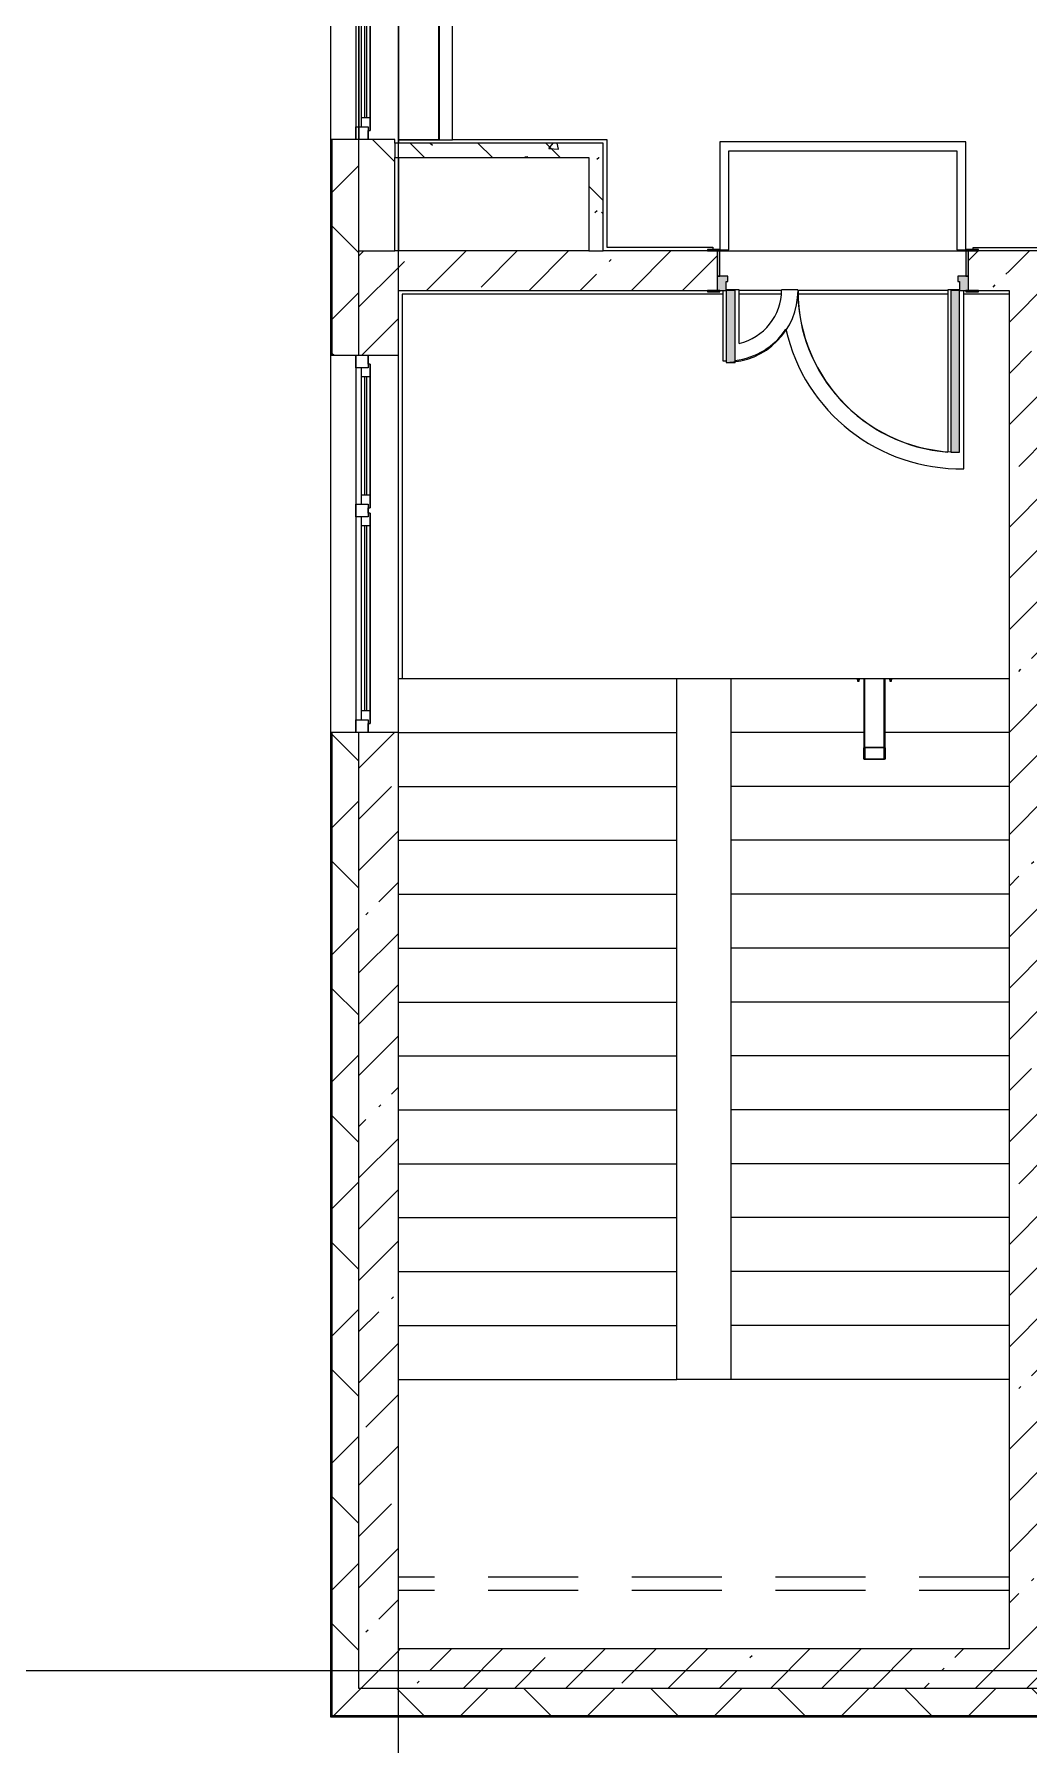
# Model space of a CAD drawing. Header units: millimetres. Extents: x 81382 to 274816, y -8553 to 29000.
# Drawn here: x 145888 to 151426, y -414 to 9106 of the extents above; entities that cross this region are included whole.
import ezdxf

# ---------------------------------------------------------------- set-up
doc = ezdxf.new("R2010")
doc.units = ezdxf.units.MM
doc.linetypes.add('200_ШТРИХ__ш1_п0_6_', pattern=[800, 500, -300])
doc.linetypes.add('Осевая', pattern=[3175, 635, -476.25, 1587.5, -476.25])
for name, color, linetype, lineweight in [('A-DETL-MBND-1', 7, '200_ШТРИХ__ш1_п0_6_', 9), ('A-GLAZ-3', 7, 'Continuous', 5), ('A-WALL', 7, 'Continuous', 9), ('A-WALL-2', 7, 'Continuous', 5), ('I-WALL-2', 7, 'Continuous', 5), ('S-STRS-2', 7, 'Continuous', 5), ('Оси', 7, 'Continuous', 9), ('Оси-2', 7, 'Осевая', 9)]:
    doc.layers.add(name, color=color, linetype=linetype, lineweight=lineweight)
for name, color, linetype, lineweight, true_color in [('A-DOOR-5', 7, 'Continuous', 5, 0xe2e2e2), ('A-DOOR-6', 7, 'Continuous', 5, 0xaaaaaa), ('A-DOOR-FRAM-4', 7, 'Continuous', 5, 0xe2e2e2), ('A-DOOR-FRAM-6', 7, 'Continuous', 5, 0xaaaaaa), ('A-FLOR-2', 7, 'Continuous', 5, 0xaaaaaa), ('I-WALL-4', 7, 'Continuous', 5, 0x787878)]:
    doc.layers.add(name, color=color, linetype=linetype, lineweight=lineweight, true_color=true_color)
pattern_1 = [(45, (147806.5, 0), (-353.5534, 353.5534), []), (135, (147806.5, 0), (-353.5534, -353.5534), [])]
pattern_2 = [(45, (147806.5, 0), (-285.123, 285.123), []), (45, (148091.6, 0), (-285.123, 285.123), [504.031, -100.806, 16.764, -84.042])]
pattern_3 = [(135, (147806.5, 0), (-377.17, -377.17), [533.4, -88.9, 17.78, -88.9]), (135, (147806.5, 376.94), (-377.17, -377.17), []), (50, (147806.5, 0), (637.645, -55.787), [66.675, -733.425]), (355, (147806.5, 0), (-123.35, 668.7), [53.34, -586.74]), (100.451, (147859.6, -4.65), (514.3, 612.91), [56.665, -623.315]), (46.184, (147806.5, 177.8), (948.78, -147.15), [100.01, -1100.14]), (96.636, (147885.6, 165.5), (830.91, 866), [85, -934.97]), (351.184, (147806.5, 177.8), (830.92, 865.99), [80.01, -880.11]), (21, (147895.4, 133.35), (530.65, -357.928), [66.675, -733.425]), (326, (147895.4, 133.35), (216.31, 644.66), [53.34, -586.74]), (71.451, (147939.6, 103.5), (746.96, 286.724), [56.665, -623.315]), (37.5, (147806.5, 0), (10.8105, 295.9426), [16.764, -562.864, 16.764, -578.866, -588.962]), (37.5, (147806.5, 0), (10.8105, 295.9426), [-1175.258, 16.764, -572.198]), (7.5, (147806.5, 0), (233.869, 350.632), [16.764, -322.834, 16.764, -549.529, -224.472]), (7.5, (147806.5, 0), (233.869, 350.632), [-905.89, 16.764, -207.708]), (327.5, (147608.24, 0), (474.568, -20.051), [16.764, -205.486, 16.764, -676.656, -920.115]), (327.5, (147608.24, 0), (474.568, -20.051), [-915.67, 16.764, -903.35]), (317.5, (147519.34, 0), (518.452, 88.993), [16.764, -272.16, 16.764, -443.738, -653.415]), (317.5, (147519.34, 0), (518.452, 88.993), [-749.427, 16.764, -636.65])]

# ---------------------------------------------------------------- blocks, each defined once
blk = doc.blocks.new('120_Окно_СКБ_2Ст - 120_Окно_СКБ_2Ст 2100х2400 _мал створка справа_-22446225-3_6_3_птичка')
at = {"layer": 'A-GLAZ-3'}
for p, q in [((-1050, -127), (-1050, -57)), ((-1050, -57), (-980, -57)), ((1050, -57), (-1050, -57)), ((-980, -57), (-980, -127)), ((150, -87), (-980, -87)), ((-980, -87), (-980, -127)), ((-930, -137), (-930, -87)), ((100, -137), (100, -87)), ((150, -127), (150, -57)), ((150, -57), (220, -57)), ((150, -127), (150, -87)), ((220, -57), (220, -127)), ((980, -87), (220, -87)), ((220, -87), (220, -127)), ((270, -137), (270, -87)), ((930, -137), (930, -87)), ((980, -127), (980, -57)), ((980, -57), (1050, -57)), ((980, -127), (980, -87)), ((1050, -57), (1050, -127)), ((-980, -127), (-1050, -127)), ((-1050, -127), (-1000, -127)), ((-980, -127), (-1000, -127)), ((-1000, -127), (-1000, -137)), ((-1000, -137), (170, -137)), ((170, -137), (-1000, -137)), ((-930, -107), (100, -107)), ((100, -117), (-930, -117)), ((220, -127), (150, -127)), ((170, -127), (150, -127)), ((170, -127), (200, -127)), ((170, -137), (170, -127)), ((220, -127), (200, -127)), ((200, -127), (200, -137)), ((200, -137), (1000, -137)), ((1000, -137), (200, -137)), ((270, -107), (930, -107)), ((930, -117), (270, -117)), ((1050, -127), (980, -127)), ((1000, -127), (980, -127)), ((1000, -127), (1050, -127)), ((1000, -137), (1000, -127))]:
    blk.add_line(p, q, dxfattribs=at)
blk = doc.blocks.new('120_Окно_СКБ_2Ст - 120_Окно_СКБ_2Ст 2300х2500 _мал створка справа_-22272277-3_6_3_птичка')
at = {"layer": 'A-GLAZ-3'}
for p, q in [((-1150, -127), (-1150, -57)), ((-1150, -57), (-1080, -57)), ((1150, -57), (-1150, -57)), ((-1080, -57), (-1080, -127)), ((250, -87), (-1080, -87)), ((-1080, -87), (-1080, -127)), ((-1030, -137), (-1030, -87)), ((200, -137), (200, -87)), ((250, -127), (250, -57)), ((250, -57), (320, -57)), ((250, -127), (250, -87)), ((320, -57), (320, -127)), ((1080, -87), (320, -87)), ((320, -87), (320, -127)), ((370, -137), (370, -87)), ((1030, -137), (1030, -87)), ((1080, -127), (1080, -57)), ((1080, -57), (1150, -57)), ((1080, -127), (1080, -87)), ((1150, -57), (1150, -127)), ((-1080, -127), (-1150, -127)), ((-1150, -127), (-1100, -127)), ((-1080, -127), (-1100, -127)), ((-1100, -127), (-1100, -137)), ((-1100, -137), (270, -137)), ((270, -137), (-1100, -137)), ((-1030, -107), (200, -107)), ((200, -117), (-1030, -117)), ((320, -127), (250, -127)), ((270, -127), (250, -127)), ((270, -127), (300, -127)), ((270, -137), (270, -127)), ((320, -127), (300, -127)), ((300, -127), (300, -137)), ((300, -137), (1100, -137)), ((1100, -137), (300, -137)), ((370, -107), (1030, -107)), ((1030, -117), (370, -117)), ((1150, -127), (1080, -127)), ((1100, -127), (1080, -127)), ((1100, -127), (1150, -127)), ((1100, -137), (1100, -127))]:
    blk.add_line(p, q, dxfattribs=at)
blk = doc.blocks.new('110_Дверь_СКБ_2Ст - Д-1 Лестничная клетка EIS60-24280000-3_6_3_птичка')
at = {"layer": 'A-DOOR-5'}
for points in [[(-637.5, 1010), (-637.5, 110), (-587.5, 110), (-587.5, 1010)], [(612.5, 510), (612.5, 110), (662.5, 110), (662.5, 510)], [(712.5, 30), (697.5, 30), (697.5, -110), (712.5, -110), (712.5, -2.9)]]:
    blk.add_hatch(color=256, dxfattribs=at).paths.add_polyline_path(points)
h = blk.add_hatch(color=256, dxfattribs=at)
h.paths.add_polyline_path([(662.5, 110), (662.5, 60), (652.5, 60), (652.5, 30), (712.5, 30), (712.5, 110)])
h.paths.add_polyline_path([(-637.5, 110), (-687.5, 110), (-687.5, 30), (-627.5, 30), (-627.5, 60), (-637.5, 60)])
at = {"layer": 'A-DOOR-FRAM-4'}
for points in [[(-742.5, 118), (-742.5, 110), (-672.5, 110), (-672.5, 118)], [(697.5, 118), (697.5, 110), (767.5, 110), (767.5, 118)], [(-672.5, 30), (-687.5, 30), (-687.5, -110), (-672.5, -110), (-672.5, -2.9)], [(-672.5, -110), (-742.5, -110), (-742.5, -118), (-672.5, -118)], [(697.5, -110), (697.5, -118), (767.5, -118), (767.5, -110)]]:
    blk.add_hatch(color=256, dxfattribs=at).paths.add_polyline_path(points)
at = {"layer": 'A-DOOR-6'}
for p, q in [((-637.5, 1010), (-637.5, 110)), ((-587.5, 1010), (-637.5, 1010)), ((-587.5, 110), (-587.5, 1010)), ((662.5, 510), (612.5, 510)), ((612.5, 510), (612.5, 110)), ((662.5, 110), (662.5, 510)), ((-637.5, 110), (-587.5, 110)), ((612.5, 110), (662.5, 110))]:
    blk.add_line(p, q, dxfattribs=at)
for centre, radius, start, end in [((-637.5, 110), 900, 0, 90), ((662.5, 110), 400, 90, 180)]:
    blk.add_arc(centre, radius, start, end, dxfattribs=at)
at = {"layer": 'A-DOOR-FRAM-6'}
for p, q in [((-672.5, 118), (-742.5, 118)), ((-742.5, 118), (-742.5, 110)), ((-742.5, 110), (-672.5, 110)), ((-637.5, 110), (-687.5, 110)), ((-687.5, 110), (-687.5, 30)), ((-672.5, 110), (-672.5, 118)), ((-637.5, 60), (-637.5, 110)), ((662.5, 110), (662.5, 60)), ((712.5, 110), (662.5, 110)), ((767.5, 118), (697.5, 118)), ((697.5, 118), (697.5, 110)), ((697.5, 110), (767.5, 110)), ((712.5, 30), (712.5, 110)), ((767.5, 110), (767.5, 118)), ((-687.5, 30), (-627.5, 30)), ((-672.5, 30), (-687.5, 30)), ((-687.5, 30), (-687.5, -110)), ((-672.5, -110), (-672.5, 30)), ((-627.5, 60), (-637.5, 60)), ((-627.5, 30), (-627.5, 60)), ((662.5, 60), (652.5, 60)), ((652.5, 60), (652.5, 30)), ((652.5, 30), (712.5, 30)), ((712.5, 30), (697.5, 30)), ((697.5, 30), (697.5, -110)), ((712.5, -110), (712.5, 30)), ((-672.5, -110), (-742.5, -110)), ((-742.5, -110), (-742.5, -118)), ((-742.5, -118), (-672.5, -118)), ((-687.5, -110), (-672.5, -110)), ((-672.5, -118), (-672.5, -110)), ((697.5, -110), (712.5, -110)), ((767.5, -110), (697.5, -110)), ((697.5, -110), (697.5, -118)), ((697.5, -118), (767.5, -118)), ((767.5, -118), (767.5, -110))]:
    blk.add_line(p, q, dxfattribs=at)
blk = doc.blocks.new('Анкер клиновой - Анкер клиновой МКТ В 10-10-16_85-V92-3_6_3_птичка')
at = {"layer": 'A-DETL-MBND-1'}
for p, q in [((74812, 5515.8), (74812, 5511.8)), ((74812, 5511.8), (74828, 5511.8)), ((74828, 5511.8), (74812, 5511.8)), ((74815, 5515.8), (74815, 5501.8)), ((74815, 5501.8), (74825, 5501.8)), ((74825, 5501.8), (74815, 5501.8)), ((74825, 5501.8), (74825, 5515.8)), ((74828, 5511.8), (74828, 5515.8))]:
    blk.add_line(p, q, dxfattribs=at)
blk = doc.blocks.new('ОМ_Труба_ГОСТ 8639-82 - ОМ_Труба_ГОСТ 8639-82-V116-3_6_3_птичка')
at = {"layer": 'A-DETL-MBND-1'}
for p, q in [((2700.7, 5520), (2700.7, 5132.9)), ((2706.7, 5069.6), (2706.7, 5520)), ((2814.7, 5069.6), (2814.7, 5520)), ((2820.7, 5132.9), (2820.7, 5520)), ((2700.7, 5074.8), (2700.7, 5132.9)), ((2706.7, 5132.9), (2706.7, 5074.8)), ((2709.7, 5138), (2811.7, 5138)), ((2811.7, 5134.6), (2709.7, 5134.6)), ((2709.7, 5073), (2811.7, 5073)), ((2811.7, 5069.6), (2709.7, 5069.6)), ((2814.7, 5074.8), (2814.7, 5132.9)), ((2820.7, 5132.9), (2820.7, 5074.8))]:
    blk.add_line(p, q, dxfattribs=at)
at = {"layer": 'A-DETL-MBND-1', "flags": 128}
for points in [[(2700.7, 5132.9), (2700.9, 5134), (2701.6, 5135.1), (2702.7, 5136.1), (2704.1, 5136.9), (2705.8, 5137.5), (2707.7, 5137.9), (2709.7, 5138)], [(2709.7, 5069.6), (2707.7, 5069.8), (2705.8, 5070.1), (2704.1, 5070.7), (2702.7, 5071.6), (2701.6, 5072.5), (2700.9, 5073.6), (2700.7, 5074.8)], [(2709.7, 5134.6), (2709, 5134.5), (2708.4, 5134.4), (2707.8, 5134.2), (2707.4, 5133.9), (2707, 5133.6), (2706.8, 5133.3), (2706.7, 5132.9)], [(2706.7, 5074.8), (2706.8, 5074.4), (2707, 5074), (2707.4, 5073.7), (2707.8, 5073.4), (2708.4, 5073.2), (2709, 5073.1), (2709.7, 5073)], [(2811.7, 5138), (2813.7, 5137.9), (2815.6, 5137.5), (2817.3, 5136.9), (2818.7, 5136.1), (2819.8, 5135.1), (2820.5, 5134), (2820.7, 5132.9)], [(2814.7, 5132.9), (2814.6, 5133.3), (2814.4, 5133.6), (2814.1, 5133.9), (2813.6, 5134.2), (2813, 5134.4), (2812.4, 5134.5), (2811.7, 5134.6)], [(2820.7, 5074.8), (2820.5, 5073.6), (2819.8, 5072.5), (2818.7, 5071.6), (2817.3, 5070.7), (2815.6, 5070.1), (2813.7, 5069.8), (2811.7, 5069.6)], [(2811.7, 5073), (2812.4, 5073.1), (2813, 5073.2), (2813.6, 5073.4), (2814.1, 5073.7), (2814.4, 5074), (2814.6, 5074.4), (2814.7, 5074.8)]]:
    blk.add_lwpolyline(points, dxfattribs=at)
blk = doc.blocks.new('Зашивка приборов отопления36 - Зашивка приборов отопления-33324807-3_6_3_птичка')
at = {"layer": 'A-WALL-2'}
for p, q in [((34187.8, 26793.4), (34187.8, 26567.4)), ((36548.8, 26793.4), (34187.8, 26793.4)), ((36548.8, 26567.4), (36548.8, 26793.4)), ((34187.8, 26567.4), (36548.8, 26567.4)), ((36545.1, 26567.4), (34187.8, 26567.4)), ((34187.8, 26567.4), (34187.8, 26492.4)), ((36545.1, 26492.4), (36545.1, 26567.4)), ((34187.8, 26492.4), (36545.1, 26492.4))]:
    blk.add_line(p, q, dxfattribs=at)
blk = doc.blocks.new('Зашивка приборов отопления37 - Зашивка приборов отопления-33325027-3_6_3_птичка')
at = {"layer": 'A-DETL-MBND-1'}
for p, q in [((121055, 18487.5), (124455, 18487.5)), ((121055, 18412.5), (124455, 18412.5))]:
    blk.add_line(p, q, dxfattribs=at)

msp = doc.modelspace()

# ---------------------------------------------------------------- hatches: boundary and pattern name
at = {"layer": 'A-WALL-2'}
h = msp.add_hatch(dxfattribs=at)
h.set_pattern_fill('FP_67', color=256, style=0, pattern_type=2)
h.set_pattern_definition(pattern_1)
h.paths.add_polyline_path([(147546.5, -100), (147696.5, -100), (147696.5, 5220), (147546.5, 5220), (147546.5, 140.2)])
h.paths.add_polyline_path([(147696.5, 7320), (147696.5, 8520), (147546.5, 8520), (147546.5, 7320)])
h.paths.add_polyline_path([(147696.5, 10820), (147696.5, 12220), (147546.5, 12220), (147546.5, 10820), (147673.5, 10820)])
h.paths.add_polyline_path([(147673.5, 13120), (147696.5, 13120), (147696.5, 15073), (147546.5, 15073), (147546.5, 13120)])
h = msp.add_hatch(dxfattribs=at)
h.set_pattern_fill('FP_67', color=256, style=0, pattern_type=2)
h.set_pattern_definition(pattern_1)
h.paths.add_polyline_path([(203316.5, -250), (203316.5, -100), (202566.5, -100), (202566.5, -250)])
h.paths.add_polyline_path([(204433.6, -250), (204433.6, -100), (204216.5, -100), (204216.5, -250), (204424.2, -250)])
h.paths.add_polyline_path([(191216.5, -250), (192116.5, -250), (192116.5, -100), (190466.5, -100), (190466.5, -250), (190716.5, -250)])
h.paths.add_polyline_path([(188946.5, -250), (189566.5, -250), (189566.5, -100), (188946.5, -100)])
h.paths.add_polyline_path([(195216.5, -250), (195966.5, -250), (195966.5, -100), (195216.5, -100)])
h.paths.add_polyline_path([(200466.5, -250), (200466.5, -100), (199716.5, -100), (199716.5, -250), (199847.5, -250)])
h.paths.add_polyline_path([(198816.5, -250), (198816.5, -100), (198066.5, -100), (198066.5, -250)])
h.paths.add_polyline_path([(184286.8, -250), (184329.5, -250), (184329.5, -100), (183776.5, -100), (183776.5, -250)])
h.paths.add_polyline_path([(185229.5, -250), (186846.5, -250), (186846.5, -100), (185229.5, -100)])
h.paths.add_polyline_path([(181540.8, -250), (181676.5, -250), (181676.5, -100), (180816.5, -100), (180816.5, -250), (181083.2, -250)])
h.paths.add_polyline_path([(178689.3, -250), (179916.5, -250), (179916.5, -100), (178689.3, -100)])
h.paths.add_polyline_path([(177616.2, -250), (177789.3, -250), (177789.3, -100), (177016.2, -100), (177016.2, -250)])
h.paths.add_polyline_path([(169416.5, -250), (170516.5, -250), (170516.5, -100), (169416.5, -100)])
h.paths.add_polyline_path([(173302.9, -250), (174216.2, -250), (174216.2, -100), (172616.5, -100), (172616.5, -250)])
h.paths.add_polyline_path([(162666.5, -250), (163416.5, -250), (163416.5, -100), (162666.5, -100)])
h.paths.add_polyline_path([(164316.5, -250), (165066.5, -250), (165064.9, -100), (164316.5, -100)])
h.paths.add_polyline_path([(168516.5, -250), (168516.5, -100), (167166.5, -100), (167166.5, -250), (167810.9, -250)])
h.paths.add_polyline_path([(151334.9, -250), (151536.5, -250), (151536.5, -100), (147546.5, -100), (147546.5, -250), (150419.5, -250)])
h.paths.add_polyline_path([(158166.2, -250), (158916.5, -250), (158916.5, -100), (158166.2, -100)])
h.paths.add_polyline_path([(154636.5, -250), (156066.2, -250), (156066.2, -100), (154636.5, -100)])
h.paths.add_polyline_path([(160566.5, -250), (160566.5, -100), (159816.5, -100), (159816.5, -250), (160488.2, -250)])
at = {"layer": 'I-WALL-2'}
h = msp.add_hatch(dxfattribs=at)
h.set_pattern_fill('FP_66', color=256, style=0, pattern_type=2)
h.set_pattern_definition([(135, (147806.5, 0), (-353.553, -353.553), [])])
h.paths.add_polyline_path([(147896.5, 7900), (147896.5, 8520), (147696.5, 8520), (147696.5, 7900)])
h.paths.add_polyline_path([(147896.5, 10820), (147896.5, 10900), (147696.5, 10900), (147696.5, 10820)])
h.paths.add_polyline_path([(147696.5, 11400), (147896.5, 11400), (147896.5, 12220), (147696.5, 12220), (147696.5, 11619.2)])
h.paths.add_polyline_path([(147696.5, 13120), (147896.5, 13120), (147896.5, 14680), (147696.5, 14680), (147696.5, 13259)])
h = msp.add_hatch(dxfattribs=at)
h.set_pattern_fill('FP_63', color=256, style=0, pattern_type=2)
h.set_pattern_definition(pattern_2)
h.paths.add_polyline_path([(147696.5, -100), (147916.5, -100), (147916.5, 5220), (147696.5, 5220), (147696.5, 140.2)])
h.paths.add_polyline_path([(147696.5, 7320), (147916.5, 7320), (147916.5, 7900), (147696.5, 7900), (147696.5, 7792.9)])
h = msp.add_hatch(dxfattribs=at)
h.set_pattern_fill('FP_63', color=256, style=0, pattern_type=2)
h.set_pattern_definition(pattern_2)
h.paths.add_polyline_path([(147916.5, 7680), (149691.5, 7680), (149691.5, 7900), (147916.5, 7900), (147916.5, 7792.9)])
h.paths.add_polyline_path([(151316.5, 7680), (151316.5, 7900), (151091.5, 7900), (151091.5, 7680), (151146.5, 7680)])
h = msp.add_hatch(dxfattribs=at)
h.set_pattern_fill('FP_63', color=256, style=0, pattern_type=2)
h.set_pattern_definition(pattern_2)
h.paths.add_polyline_path([(151316.5, -100), (151536.5, -100), (151536.5, 7900), (151316.5, 7900), (151316.5, 120)])
h = msp.add_hatch(dxfattribs=at)
h.set_pattern_fill('FP_63', color=256, style=0, pattern_type=2)
h.set_pattern_definition(pattern_2)
h.paths.add_polyline_path([(147916.5, -100), (151316.5, -100), (151316.5, 120), (147916.5, 120)])
at = {"layer": 'I-WALL-4'}
h = msp.add_hatch(dxfattribs=at)
h.set_pattern_fill('FP_71', color=256, style=0, pattern_type=2)
h.set_pattern_definition(pattern_3)
h.paths.add_polyline_path([(148976.5, 8420), (149056.5, 8420), (149056.5, 8500), (147896.5, 8500), (147896.5, 8420), (148588.9, 8420)])
h = msp.add_hatch(dxfattribs=at)
h.set_pattern_fill('FP_71', color=256, style=0, pattern_type=2)
h.set_pattern_definition(pattern_3)
h.paths.add_polyline_path([(149056.5, 7900), (149056.5, 8420), (148976.5, 8420), (148976.5, 7900)])

# ---------------------------------------------------------------- linework, layer by layer
at = {"layer": 'A-FLOR-2'}
for p, q in [((147917.5, 10880), (147917.5, 8521)), ((148141.5, 8521), (148141.5, 10880)), ((147917.5, 8521), (148141.5, 8521)), ((148217.5, 8521), (149076.5, 8521)), ((149076.5, 8521), (149076.5, 7921)), ((149706.3, 8506.5), (149706.3, 7908)), ((151076.2, 8506.5), (149706.3, 8506.5)), ((151076.2, 7906.5), (151076.2, 8506.5)), ((149756.3, 7906.5), (149756.3, 8456.5)), ((149756.3, 8456.5), (151026.2, 8456.5)), ((151026.2, 8456.5), (151026.2, 7906.5)), ((149076.5, 7921), (149666.5, 7921)), ((149666.5, 7921), (149666.5, 7908)), ((149706.5, 7906.5), (149756.3, 7906.5)), ((151026.2, 7906.5), (151076.2, 7906.5)), ((151116.5, 7908), (151116.5, 7920)), ((151116.5, 7920), (151836.5, 7920)), ((149723.5, 7659), (147936.5, 7659)), ((147936.5, 7659), (147936.5, 5520)), ((149723.5, 7680), (149723.5, 7288.3)), ((149813.5, 7682.7), (149741.5, 7682.7)), ((149813.5, 7385.6), (149813.5, 7682.7)), ((150047.4, 7659), (149813.5, 7659)), ((150139.7, 7682.7), (150049.7, 7682.7)), ((150974.7, 7659), (150141.1, 7659)), ((151041.5, 7682.7), (150974.7, 7682.7)), ((150974.7, 7682.7), (150974.7, 6780.4)), ((151064.7, 6687.9), (151064.7, 7680)), ((151316.5, 7659), (151064.7, 7659)), ((147916.5, 5520), (151316.5, 5520))]:
    msp.add_line(p, q, dxfattribs=at)
for centre, radius, start, end in [((149744.7, 7682.7), 305, 283.0427, 0), ((151044.7, 7682.7), 905, 180, 265.56313), ((149744.7, 7682.7), 395, 276.84991, 326.45952), ((151044.7, 7682.7), 995, 192.67054, 271.1511), ((149744.7, 7682.7), 395, 266.92799, 269.53797)]:
    msp.add_arc(centre, radius, start, end, dxfattribs=at)
at = {"layer": 'A-WALL'}
for p, q in [((147543.5, 8520), (147543.5, 7320)), ((147546.5, 8520), (147546.5, 7320)), ((147696.5, 7320), (147696.5, 8520)), ((147896.5, 8500), (147896.5, 8420)), ((147696.5, 7900), (147896.5, 7900)), ((148976.5, 7900), (149056.5, 7900)), ((147543.5, 5220), (147543.5, -253)), ((147546.5, 5220), (147546.5, -250)), ((147696.5, -100), (147696.5, 5220)), ((147543.5, -253), (151536.5, -253)), ((147546.5, -250), (151536.5, -250))]:
    msp.add_line(p, q, dxfattribs=at)
at = {"layer": 'A-WALL-2'}
for p, q in [((147538.5, 14772.9), (147538.5, -258)), ((147696.5, 10820), (147696.5, 8520)), ((147696.5, 8520), (147538.5, 8520)), ((147538.5, 7320), (147696.5, 7320)), ((147696.5, 5220), (147538.5, 5220)), ((154636.5, -100), (147696.5, -100)), ((147538.5, -258), (163416.5, -258))]:
    msp.add_line(p, q, dxfattribs=at)
at = {"layer": 'I-WALL-2'}
for p, q in [((147916.5, 10900), (147916.5, 8500)), ((147696.5, 8520), (147696.5, 10820)), ((147896.5, 8520), (147696.5, 8520)), ((147896.5, 8500), (147896.5, 8520)), ((149056.5, 8500), (147896.5, 8500)), ((149056.5, 7900), (149056.5, 8500)), ((147896.5, 7900), (147896.5, 8420)), ((147896.5, 8420), (148976.5, 8420)), ((147916.5, 8420), (147916.5, 7900)), ((148976.5, 8420), (148976.5, 7900)), ((148976.5, 7900), (147896.5, 7900)), ((149636.5, 7900), (149056.5, 7900)), ((149706.5, 7900), (151076.5, 7900)), ((151836.5, 7900), (151146.5, 7900)), ((147916.5, 120), (147916.5, 7680)), ((147916.5, 7680), (149636.5, 7680)), ((150049.4, 7680), (149813.5, 7680)), ((150974.7, 7680), (150139.9, 7680)), ((151146.5, 7680), (151316.5, 7680)), ((151316.5, 7680), (151316.5, 120)), ((147696.5, 7320), (147916.5, 7320)), ((147916.5, 5220), (147696.5, 5220)), ((151316.5, 120), (147916.5, 120))]:
    msp.add_line(p, q, dxfattribs=at)
at = {"layer": 'S-STRS-2'}
for p, q in [((147916.5, 5520), (149466.5, 5520)), ((149466.5, 5220), (149466.5, 5520)), ((149766.5, 5520), (149766.5, 5220)), ((147916.5, 5220), (149466.5, 5220)), ((147916.5, 5220), (149466.5, 5220)), ((149466.5, 4920), (149466.5, 5220)), ((149766.5, 5220), (149766.5, 4920)), ((150510.8, 5220), (149766.5, 5220)), ((150510.8, 5220), (149766.5, 5220)), ((151316.5, 5220), (150623.6, 5220)), ((151316.5, 5220), (150623.6, 5220)), ((147916.5, 4920), (149466.5, 4920)), ((147916.5, 4920), (149466.5, 4920)), ((149466.5, 4620), (149466.5, 4920)), ((149766.5, 4920), (149766.5, 4620)), ((151316.5, 4920), (149766.5, 4920)), ((151316.5, 4920), (149766.5, 4920)), ((147916.5, 4620), (149466.5, 4620)), ((147916.5, 4620), (149466.5, 4620)), ((149466.5, 4320), (149466.5, 4620)), ((149766.5, 4620), (149766.5, 4320)), ((151316.5, 4620), (149766.5, 4620)), ((151316.5, 4620), (149766.5, 4620)), ((147916.5, 4320), (149466.5, 4320)), ((147916.5, 4320), (149466.5, 4320)), ((149466.5, 4020), (149466.5, 4320)), ((149766.5, 4320), (149766.5, 4020)), ((151316.5, 4320), (149766.5, 4320)), ((151316.5, 4320), (149766.5, 4320)), ((147916.5, 4020), (149466.5, 4020)), ((147916.5, 4020), (149466.5, 4020)), ((149466.5, 3720), (149466.5, 4020)), ((149766.5, 4020), (149766.5, 3720)), ((151316.5, 4020), (149766.5, 4020)), ((151316.5, 4020), (149766.5, 4020)), ((147916.5, 3720), (149466.5, 3720)), ((147916.5, 3720), (149466.5, 3720)), ((149466.5, 3420), (149466.5, 3720)), ((149766.5, 3720), (149766.5, 3420)), ((151316.5, 3720), (149766.5, 3720)), ((151316.5, 3720), (149766.5, 3720)), ((147916.5, 3420), (149466.5, 3420)), ((147916.5, 3420), (149466.5, 3420)), ((149466.5, 3120), (149466.5, 3420)), ((149766.5, 3420), (149766.5, 3120)), ((151316.5, 3420), (149766.5, 3420)), ((151316.5, 3420), (149766.5, 3420)), ((147916.5, 3120), (149466.5, 3120)), ((147916.5, 3120), (149466.5, 3120)), ((149466.5, 2820), (149466.5, 3120)), ((149766.5, 3120), (149766.5, 2820)), ((151316.5, 3120), (149766.5, 3120)), ((151316.5, 3120), (149766.5, 3120)), ((147916.5, 2820), (149466.5, 2820)), ((147916.5, 2820), (149466.5, 2820)), ((149466.5, 2520), (149466.5, 2820)), ((149766.5, 2820), (149766.5, 2520)), ((151316.5, 2820), (149766.5, 2820)), ((151316.5, 2820), (149766.5, 2820)), ((147916.5, 2520), (149466.5, 2520)), ((147916.5, 2520), (149466.5, 2520)), ((149466.5, 2220), (149466.5, 2520)), ((149766.5, 2520), (149766.5, 2220)), ((151316.5, 2520), (149766.5, 2520)), ((151316.5, 2520), (149766.5, 2520)), ((147916.5, 2220), (149466.5, 2220)), ((147916.5, 2220), (149466.5, 2220)), ((149466.5, 1920), (149466.5, 2220)), ((149766.5, 2220), (149766.5, 1920)), ((151316.5, 2220), (149766.5, 2220)), ((151316.5, 2220), (149766.5, 2220)), ((147916.5, 1920), (149466.5, 1920)), ((147916.5, 1920), (149466.5, 1920)), ((149466.5, 1620), (149466.5, 1920)), ((149766.5, 1920), (149766.5, 1620)), ((151316.5, 1920), (149766.5, 1920)), ((151316.5, 1920), (149766.5, 1920)), ((147916.5, 1620), (149466.5, 1620)), ((147916.5, 1620), (149466.5, 1620)), ((149766.5, 1620), (149466.5, 1620)), ((151316.5, 1620), (149766.5, 1620)), ((151316.5, 1620), (149766.5, 1620))]:
    msp.add_line(p, q, dxfattribs=at)
at = {"layer": 'Оси'}
for p, q in [((147916.5, 5439), (147916.5, 15380)), ((147916.5, -4552.8), (147916.5, 5388.2)), ((143311, 0), (155811, 0))]:
    msp.add_line(p, q, dxfattribs=at)
at = {"layer": 'Оси-2'}
msp.add_line((147916.5, 5388.2), (147916.5, 5439), dxfattribs=at)

# ---------------------------------------------------------------- block references
at = {"layer": 'A-DETL-MBND-1'}
for name, p in [('Анкер клиновой - Анкер клиновой МКТ В 10-10-16_85-V92-3_6_3_птичка', (75657.2, 4.2)), ('ОМ_Труба_ГОСТ 8639-82 - ОМ_Труба_ГОСТ 8639-82-V116-3_6_3_птичка', (147806.5, 0)), ('Анкер клиновой - Анкер клиновой МКТ В 10-10-16_85-V92-3_6_3_птичка', (75837.2, 4.2))]:
    msp.add_blockref(name, p, dxfattribs=at)
at = {"layer": 'A-DETL-MBND-1', "rotation": 180}
msp.add_blockref('Зашивка приборов отопления37 - Зашивка приборов отопления-33325027-3_6_3_птичка', (272371.5, 18932.5), dxfattribs=at)
at = {"layer": 'A-DOOR-6', "rotation": 180}
msp.add_blockref('110_Дверь_СКБ_2Ст - Д-1 Лестничная клетка EIS60-24280000-3_6_3_птичка', (150404, 7790), dxfattribs=at)
at = {"layer": 'A-GLAZ-3', "rotation": 89.99999999999991}
for name, p in [('120_Окно_СКБ_2Ст - 120_Окно_СКБ_2Ст 2300х2500 _мал створка справа_-22272277-3_6_3_птичка', (147621.5, 9670)), ('120_Окно_СКБ_2Ст - 120_Окно_СКБ_2Ст 2100х2400 _мал створка справа_-22446225-3_6_3_птичка', (147621.5, 6270))]:
    msp.add_blockref(name, p, dxfattribs=at)
at = {"layer": 'A-WALL-2', "rotation": 89.99999999999993}
msp.add_blockref('Зашивка приборов отопления36 - Зашивка приборов отопления-33324807-3_6_3_птичка', (174709.9, -25668.8), dxfattribs=at)

doc.saveas('drawing.dxf')
